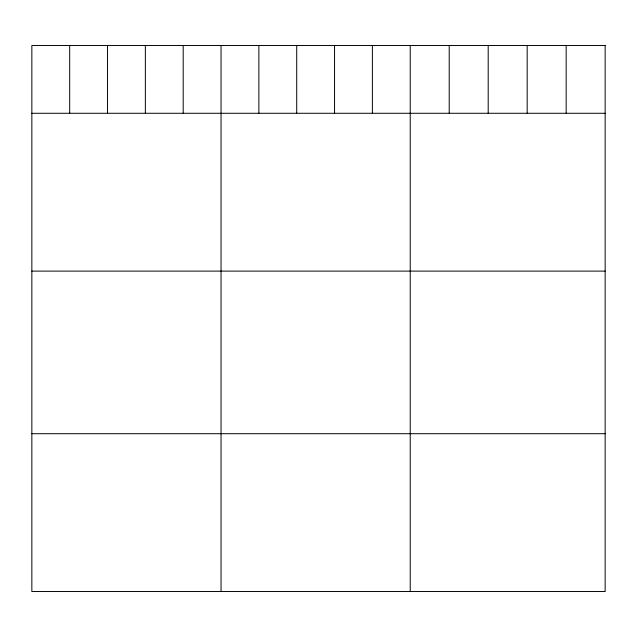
<?xml version="1.0" encoding="UTF-8"?>
<svg xmlns="http://www.w3.org/2000/svg" width="637" height="637" viewBox="0 0 637 637"><rect width="100%" height="100%" fill="white"/><g stroke="black" fill="none" stroke-linecap="round" stroke-linejoin="round"><path stroke-width="0.96" d="M31.85 113.282L605.15 113.282M31.85 271.107L605.15 271.107M31.85 433.709L605.15 433.709M566.166 45.474L566.166 113.282M527.181 45.474L527.181 113.282M488.197 45.474L488.197 113.282M449.212 45.474L449.212 113.282M410.228 45.474L410.228 591.526M372.39 45.474L372.39 113.282M334.552 45.474L334.552 113.282M296.715 45.474L296.715 113.282M258.877 45.474L258.877 113.282M221.039 45.474L221.039 591.526M183.201 45.474L183.201 113.282M145.363 45.474L145.363 113.282M107.526 45.474L107.526 113.282M69.688 45.474L69.688 113.282M605.15 45.474L31.85 45.474L31.85 591.526L605.15 591.526L605.15 45.474"/></g></svg>
